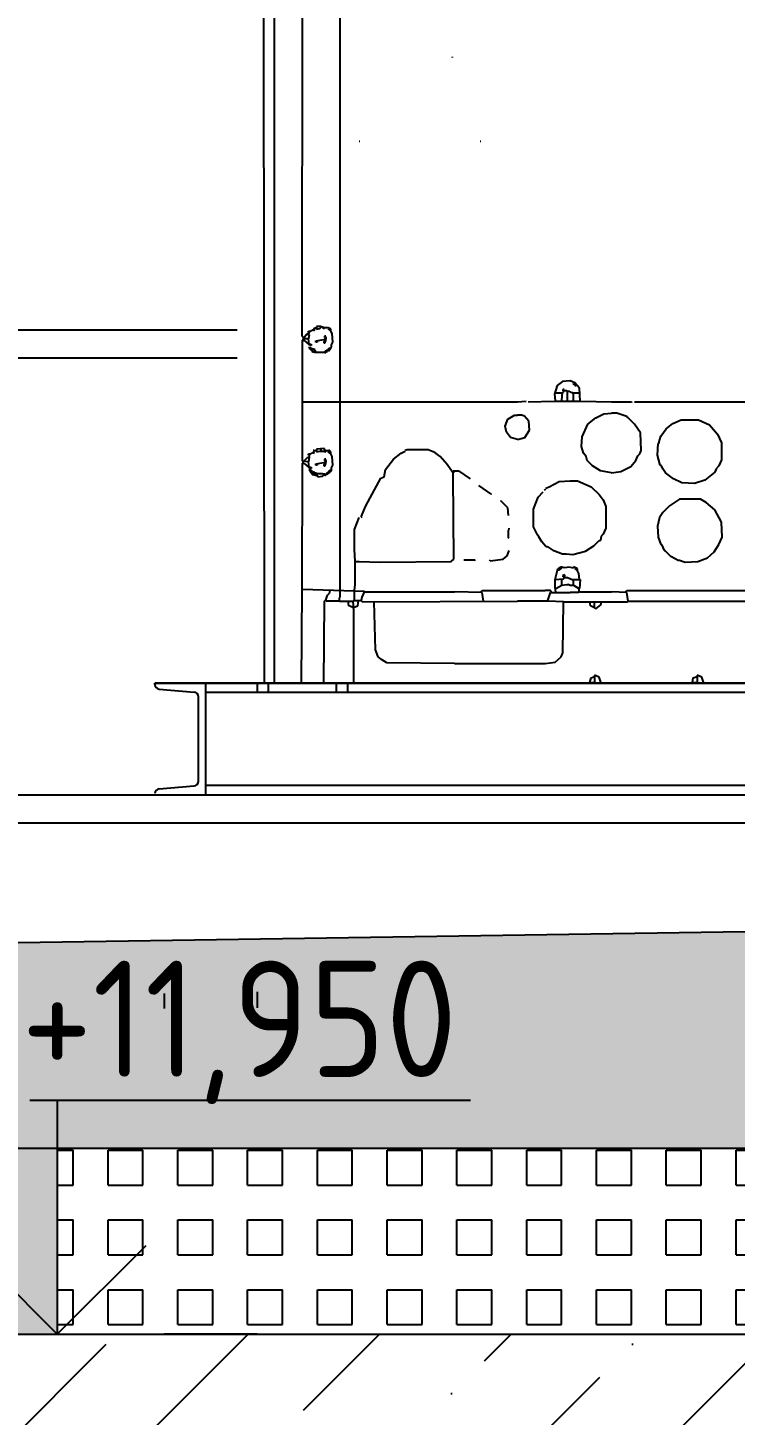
# Model space of a CAD drawing. Extents: x 3792242 to 5145247, y -1546315 to -1031918.
# Drawn here: x 3899539 to 3900299, y -1489897 to -1488405 of the extents above; entities that cross this region are included whole.
import ezdxf

# ---------------------------------------------------------------- set-up
doc = ezdxf.new("R2010")
doc.units = 0
doc.header["$MEASUREMENT"] = 0
for name, color, linetype in [('MÚRY', 1, 'CONTINUOUS'), ('POPIS', 7, 'CONTINUOUS'), ('TENKÁ', 7, 'CONTINUOUS'), ('ZZ-chladenie', 133, 'CONTINUOUS'), ('ŠRAFY', 82, 'CONTINUOUS'), ('šrafy-múry', 8, 'CONTINUOUS')]:
    doc.layers.add(name, color=color, linetype=linetype)
doc.styles.add('STYLE1', font='isocp.shx')

msp = doc.modelspace()

# ---------------------------------------------------------------- hatches: boundary and pattern name
at = {"layer": 'ŠRAFY'}
h = msp.add_hatch(dxfattribs=at)
h.set_pattern_fill('SQUARE', color=256, scale=300)
h.paths.add_polyline_path([(3891255, -1489610.27), (3899570.459, -1489610.27), (3902645, -1489610.27), (3902645, -1489342.77), (3897434.5, -1489420.928), (3894301.853, -1489467.918), (3894299.5, -1489470.27), (3894297.217, -1489467.987), (3894145, -1489470.27), (3891255, -1489426.92)])
h.paths.add_polyline_path([(3899519.302, -1489383.559), (3900063.602, -1489383.559), (3900063.602, -1489583.673), (3899519.302, -1489583.673)], flags=24)
h.paths.add_polyline_path([(3901629, -1489450.799), (3901629, -1489163.201), (3901879, -1489163.201), (3901879, -1489450.799)], flags=9)
h.paths.add_polyline_path([(3891377, -1489735.32), (3891377, -1489435.221), (3891627, -1489435.221), (3891627, -1489735.32)], flags=9)
h.paths.add_polyline_path([(3901629, -1489450.799), (3901629, -1489163.201), (3901879, -1489163.201), (3901879, -1489450.799)], flags=9)
h = msp.add_hatch(dxfattribs=at)
h.set_pattern_fill('SQUARE', color=256, scale=300)
h.paths.add_polyline_path([(3891255, -1489810.27), (3899570.459, -1489810.27), (3899570.459, -1489610.27), (3891255, -1489610.27)])
h.paths.add_polyline_path([(3891274.5, -1490013.319), (3891274.5, -1489725.721), (3891524.5, -1489725.721), (3891524.5, -1490013.319)], flags=9)
h = msp.add_hatch(dxfattribs=at)
h.set_pattern_fill('SQUARE', color=256, scale=300)
h.paths.add_polyline_path([(3902645, -1489810.27), (3902645, -1489610.27), (3899570.459, -1489610.27), (3899570.459, -1489810.27)])
h.paths.add_polyline_path([(3901850, -1490013.319), (3901850, -1489725.721), (3902100, -1489725.721), (3902100, -1490013.319)], flags=9)
h.paths.add_polyline_path([(3901535, -1490013.319), (3901535, -1489725.721), (3901785, -1489725.721), (3901785, -1490013.319)], flags=9)
at = {"layer": 'šrafy-múry'}
h = msp.add_hatch(dxfattribs=at)
h.set_pattern_fill('ANSI36', color=253, scale=800, angle=180)
h.set_pattern_definition([(45, (-28638, 39933.5), (53.0330086, 194.4543648), [250, -50, 0, -50])])
h.paths.add_polyline_path([(3891055, -1490030.27), (3891375, -1490030.27), (3893890, -1490030.27), (3894005, -1490030.27), (3897670, -1490030.27), (3897785, -1490030.27), (3902665, -1490030.27), (3902665, -1490280.27), (3903005, -1490280.27), (3903005, -1488860.27), (3902845, -1488860.27), (3902845, -1489810.27), (3902645, -1489810.27), (3891255, -1489810.27), (3891055, -1489810.27), (3891055, -1489360.27), (3890975, -1489360.27), (3890805, -1489360.27), (3890805, -1489810.27), (3890805, -1490030.27)])

# ---------------------------------------------------------------- linework, layer by layer
at = {"layer": 'MÚRY'}
msp.add_line((3902645, -1489342.77), (3894145, -1489470.27), dxfattribs=at)
at = {"layer": 'POPIS', "color": 8}
msp.add_line((3899785.314, -1489810.27), (3899685.314, -1489810.27), dxfattribs=at)
at = {"layer": 'TENKÁ'}
for p, q in [((3889175, -1488730.27), (3899763.811, -1488730.27)), ((3889175, -1488760.27), (3899763.837, -1488760.27)), ((3891163.22, -1489230.27), (3902645, -1489230.27)), ((3891255, -1489260.27), (3902645, -1489260.27)), ((3891255, -1489610.27), (3902645, -1489610.27)), ((3891055, -1489810.27), (3902845, -1489810.27))]:
    msp.add_line(p, q, dxfattribs=at)
at = {"layer": 'TENKÁ', "linetype": 'ByBlock', "ltscale": 0.25}
for p, q in [((3900014.764, -1489559), (3899540.866, -1489559)), ((3899570.459, -1489559), (3899570.459, -1489810.27)), ((3899570.459, -1489810.27), (3899475, -1489714.811)), ((3899570.459, -1489810.27), (3899665.919, -1489714.811))]:
    msp.add_line(p, q, dxfattribs=at)
at = {"layer": 'ZZ-chladenie'}
for p, q in [((3899803.837, -1489110.27), (3899803.837, -1487420.766)), ((3899793.238, -1489109.563), (3899791.825, -1487441.965)), ((3899874.498, -1489010.638), (3899874.498, -1487443.378)), ((3899833.515, -1488737.18), (3899834.221, -1488300.495)), ((3899995.329, -1488437.578), (3899995.329, -1488436.871)), ((3899894.99, -1488527.317), (3899895.696, -1488527.317)), ((3900025.006, -1488527.317), (3900025.713, -1488527.317)), ((3899840.581, -1488732.941), (3899840.581, -1488731.528)), ((3899840.581, -1488731.528), (3899841.994, -1488731.528)), ((3899840.581, -1488735.767), (3899841.994, -1488731.528)), ((3899841.288, -1488732.941), (3899840.581, -1488732.941)), ((3899841.288, -1488732.941), (3899841.994, -1488732.941)), ((3899841.994, -1488731.528), (3899845.527, -1488730.114)), ((3899845.527, -1488730.114), (3899845.527, -1488729.407)), ((3899845.527, -1488729.407), (3899846.94, -1488729.407)), ((3899845.527, -1488730.114), (3899845.527, -1488730.821)), ((3899845.527, -1488730.114), (3899846.94, -1488730.821)), ((3899846.94, -1488730.821), (3899846.94, -1488727.994)), ((3899846.94, -1488727.994), (3899848.354, -1488727.994)), ((3899848.354, -1488727.994), (3899849.06, -1488728.701)), ((3899853.3, -1488726.581), (3899849.06, -1488726.581)), ((3899849.06, -1488726.581), (3899849.06, -1488729.407)), ((3899849.06, -1488729.407), (3899852.593, -1488728.701)), ((3899852.593, -1488728.701), (3899854.006, -1488727.287)), ((3899857.539, -1488727.994), (3899853.3, -1488726.581)), ((3899854.006, -1488727.287), (3899854.006, -1488726.581)), ((3899856.126, -1488728.701), (3899856.126, -1488727.287)), ((3899857.539, -1488728.701), (3899856.126, -1488728.701)), ((3899857.539, -1488727.994), (3899857.539, -1488727.287)), ((3899857.539, -1488727.994), (3899857.539, -1488728.701)), ((3899861.779, -1488727.994), (3899857.539, -1488727.994)), ((3899864.606, -1488729.407), (3899861.779, -1488727.994)), ((3899862.486, -1488730.114), (3899862.486, -1488729.407)), ((3899864.606, -1488731.528), (3899862.486, -1488729.407)), ((3899863.193, -1488730.114), (3899862.486, -1488730.114)), ((3899863.899, -1488728.701), (3899863.193, -1488728.701)), ((3899863.899, -1488729.407), (3899863.899, -1488728.701)), ((3899864.606, -1488730.114), (3899863.899, -1488729.407)), ((3899863.899, -1488730.821), (3899864.606, -1488730.114)), ((3899864.606, -1488731.528), (3899863.899, -1488730.821)), ((3899864.606, -1488731.528), (3899864.606, -1488729.407)), ((3899864.606, -1488731.528), (3899865.312, -1488731.528)), ((3899866.019, -1488734.354), (3899864.606, -1488731.528)), ((3899834.928, -1488738.594), (3899833.515, -1488737.18)), ((3899834.221, -1488871.436), (3899834.221, -1488741.42)), ((3899834.221, -1488741.42), (3899835.634, -1488741.42)), ((3899834.928, -1488740.007), (3899838.461, -1488735.06)), ((3899834.928, -1488741.42), (3899834.928, -1488740.007)), ((3899840.581, -1488740.007), (3899834.928, -1488740.007)), ((3899834.928, -1488741.42), (3899835.634, -1488742.126)), ((3899835.634, -1488741.42), (3899840.581, -1488745.659)), ((3899838.461, -1488735.06), (3899839.168, -1488735.06)), ((3899839.168, -1488735.06), (3899839.168, -1488734.354)), ((3899839.168, -1488734.354), (3899840.581, -1488734.354)), ((3899839.168, -1488735.06), (3899839.168, -1488735.767)), ((3899839.168, -1488735.06), (3899841.288, -1488735.767)), ((3899840.581, -1488734.354), (3899841.288, -1488734.354)), ((3899841.288, -1488735.767), (3899840.581, -1488740.007)), ((3899841.288, -1488745.659), (3899840.581, -1488740.007)), ((3899840.581, -1488745.659), (3899843.407, -1488745.659)), ((3899841.288, -1488749.899), (3899841.994, -1488748.486)), ((3899841.994, -1488747.073), (3899841.994, -1488745.659)), ((3899843.407, -1488747.073), (3899841.994, -1488747.073)), ((3899843.407, -1488745.659), (3899843.407, -1488747.073)), ((3899848.354, -1488742.126), (3899856.833, -1488740.713)), ((3899848.354, -1488743.539), (3899848.354, -1488742.126)), ((3899849.767, -1488743.539), (3899848.354, -1488743.539)), ((3899849.767, -1488742.126), (3899849.767, -1488743.539)), ((3899857.539, -1488742.833), (3899856.833, -1488742.833)), ((3899856.833, -1488742.833), (3899856.833, -1488744.246)), ((3899856.833, -1488744.246), (3899858.246, -1488744.246)), ((3899857.539, -1488742.833), (3899858.952, -1488737.18)), ((3899858.952, -1488737.18), (3899857.539, -1488737.18)), ((3899857.539, -1488737.18), (3899857.539, -1488738.594)), ((3899858.246, -1488743.539), (3899857.539, -1488742.833)), ((3899857.539, -1488742.833), (3899858.246, -1488742.833)), ((3899857.539, -1488742.833), (3899858.952, -1488742.833)), ((3899858.246, -1488741.42), (3899858.246, -1488740.713)), ((3899858.246, -1488744.246), (3899858.246, -1488743.539)), ((3899859.659, -1488739.3), (3899858.952, -1488738.594)), ((3899858.952, -1488738.594), (3899858.952, -1488739.3)), ((3899858.952, -1488740.713), (3899859.659, -1488740.007)), ((3899858.952, -1488742.833), (3899858.952, -1488740.713)), ((3899859.659, -1488740.007), (3899859.659, -1488739.3)), ((3899862.486, -1488752.725), (3899865.312, -1488748.486)), ((3899865.312, -1488746.366), (3899866.725, -1488743.539)), ((3899865.312, -1488748.486), (3899865.312, -1488746.366)), ((3899866.725, -1488743.539), (3899866.019, -1488734.354)), ((3899844.82, -1488752.725), (3899841.288, -1488749.899)), ((3899841.994, -1488749.899), (3899842.701, -1488749.192)), ((3899842.701, -1488750.606), (3899841.994, -1488749.899)), ((3899844.114, -1488750.606), (3899842.701, -1488749.192)), ((3899842.701, -1488750.606), (3899843.407, -1488749.899)), ((3899842.701, -1488751.312), (3899842.701, -1488750.606)), ((3899843.407, -1488751.312), (3899842.701, -1488751.312)), ((3899843.407, -1488749.899), (3899844.114, -1488750.606)), ((3899844.114, -1488752.019), (3899843.407, -1488751.312)), ((3899844.82, -1488750.606), (3899844.114, -1488750.606)), ((3899847.647, -1488751.312), (3899844.114, -1488750.606)), ((3899844.82, -1488752.725), (3899844.114, -1488752.019)), ((3899844.82, -1488751.312), (3899844.82, -1488750.606)), ((3899844.82, -1488752.725), (3899845.527, -1488752.019)), ((3899844.82, -1488754.139), (3899844.82, -1488752.725)), ((3899846.94, -1488754.139), (3899844.82, -1488754.139)), ((3899845.527, -1488752.019), (3899845.527, -1488751.312)), ((3899846.94, -1488754.139), (3899847.647, -1488751.312)), ((3899846.94, -1488754.139), (3899857.539, -1488754.139)), ((3899848.354, -1488752.725), (3899847.647, -1488752.725)), ((3899847.647, -1488752.725), (3899848.354, -1488753.432)), ((3899848.354, -1488753.432), (3899848.354, -1488752.725)), ((3899857.539, -1488754.139), (3899857.539, -1488753.432)), ((3899857.539, -1488753.432), (3899858.952, -1488753.432)), ((3899857.539, -1488754.139), (3899857.539, -1488754.846)), ((3899857.539, -1488754.139), (3899858.952, -1488754.846)), ((3899858.952, -1488754.846), (3899859.659, -1488752.019)), ((3899858.952, -1488753.432), (3899861.072, -1488753.432)), ((3899859.659, -1488752.019), (3899861.072, -1488752.019)), ((3899861.072, -1488752.019), (3899863.899, -1488749.192)), ((3899861.072, -1488752.019), (3899861.779, -1488751.312)), ((3899861.072, -1488753.432), (3899861.072, -1488752.019)), ((3899861.072, -1488752.019), (3899862.486, -1488752.725)), ((3899861.779, -1488751.312), (3899862.486, -1488752.019)), ((3899862.486, -1488750.606), (3899862.486, -1488749.899)), ((3899862.486, -1488749.899), (3899863.193, -1488749.899)), ((3899862.486, -1488752.019), (3899863.193, -1488751.312)), ((3899863.193, -1488751.312), (3899863.899, -1488751.312)), ((3899863.899, -1488749.192), (3899863.899, -1488750.606)), ((3899863.899, -1488751.312), (3899863.899, -1488750.606)), ((3900107.679, -1488790.176), (3900104.853, -1488799.362)), ((3900113.332, -1488785.936), (3900107.679, -1488790.176)), ((3900121.811, -1488785.23), (3900113.332, -1488785.936)), ((3900126.758, -1488787.349), (3900121.811, -1488785.23)), ((3900125.344, -1488788.763), (3900125.344, -1488788.056)), ((3900125.344, -1488788.056), (3900126.051, -1488788.763)), ((3900126.051, -1488789.469), (3900125.344, -1488788.763)), ((3900126.051, -1488788.763), (3900126.758, -1488788.056)), ((3900126.051, -1488788.763), (3900126.758, -1488789.469)), ((3900126.758, -1488789.469), (3900126.051, -1488789.469)), ((3900131.704, -1488793.003), (3900126.758, -1488787.349)), ((3900126.758, -1488788.056), (3900127.465, -1488788.763)), ((3900126.758, -1488789.469), (3900127.465, -1488788.763)), ((3900126.758, -1488789.469), (3900126.758, -1488790.176)), ((3900126.758, -1488790.176), (3900128.171, -1488790.176)), ((3900128.171, -1488788.763), (3900127.465, -1488788.763)), ((3900128.171, -1488789.469), (3900128.171, -1488788.763)), ((3900128.171, -1488790.176), (3900128.171, -1488789.469)), ((3900132.41, -1488807.134), (3900131.704, -1488793.003)), ((3899833.515, -1488807.841), (3899874.498, -1488807.841)), ((3899874.498, -1488807.841), (3899965.651, -1488807.841)), ((3899965.651, -1488807.841), (3900065.283, -1488807.841)), ((3900065.283, -1488807.841), (3900074.469, -1488807.134)), ((3900076.588, -1488807.841), (3900104.853, -1488807.134)), ((3900081.535, -1488807.134), (3900081.535, -1488807.841)), ((3900104.853, -1488799.362), (3900105.56, -1488806.428)), ((3900104.853, -1488807.134), (3900133.117, -1488807.134)), ((3900105.56, -1488797.948), (3900112.626, -1488797.948)), ((3900112.626, -1488806.428), (3900113.332, -1488797.242)), ((3900112.626, -1488797.948), (3900113.332, -1488797.948)), ((3900113.332, -1488797.948), (3900113.332, -1488797.242)), ((3900113.332, -1488797.242), (3900114.745, -1488797.242)), ((3900115.452, -1488794.416), (3900114.039, -1488794.416)), ((3900114.039, -1488794.416), (3900114.039, -1488795.829)), ((3900114.745, -1488797.242), (3900115.452, -1488794.416)), ((3900118.278, -1488795.829), (3900114.745, -1488795.829)), ((3900118.985, -1488796.535), (3900118.278, -1488795.829)), ((3900121.105, -1488796.535), (3900118.985, -1488796.535)), ((3900118.985, -1488806.428), (3900118.985, -1488796.535)), ((3900121.811, -1488797.242), (3900121.105, -1488796.535)), ((3900122.518, -1488797.242), (3900121.811, -1488797.242)), ((3900123.224, -1488797.948), (3900122.518, -1488797.242)), ((3900124.638, -1488797.948), (3900123.224, -1488797.948)), ((3900124.638, -1488798.655), (3900124.638, -1488797.948)), ((3900124.638, -1488797.948), (3900131.704, -1488797.948)), ((3900125.344, -1488799.362), (3900124.638, -1488798.655)), ((3900125.344, -1488806.428), (3900125.344, -1488799.362)), ((3900133.117, -1488807.134), (3900166.328, -1488807.841)), ((3900166.328, -1488807.841), (3900187.526, -1488807.841)), ((3900187.526, -1488807.841), (3900187.526, -1488808.548)), ((3900191.059, -1488807.841), (3900350.753, -1488807.841)), ((3900054.683, -1488826.213), (3900061.749, -1488821.973)), ((3900061.749, -1488821.973), (3900065.283, -1488821.973)), ((3900070.229, -1488821.973), (3900065.283, -1488821.973)), ((3900070.935, -1488822.68), (3900070.229, -1488821.973)), ((3900072.349, -1488822.68), (3900070.935, -1488822.68)), ((3900072.349, -1488822.68), (3900073.056, -1488823.387)), ((3900077.295, -1488828.333), (3900072.349, -1488822.68)), ((3900149.369, -1488824.8), (3900157.849, -1488820.56)), ((3900157.849, -1488820.56), (3900166.328, -1488819.853)), ((3900171.98, -1488819.853), (3900166.328, -1488819.853)), ((3900182.58, -1488823.387), (3900171.98, -1488819.853)), ((3900051.857, -1488833.986), (3900054.683, -1488826.213)), ((3900053.27, -1488840.345), (3900051.857, -1488833.986)), ((3900073.056, -1488845.998), (3900078.001, -1488838.225)), ((3900078.001, -1488838.225), (3900077.295, -1488828.333)), ((3900134.531, -1488845.291), (3900140.89, -1488831.866)), ((3900140.89, -1488831.866), (3900149.369, -1488824.8)), ((3900183.993, -1488824.8), (3900182.58, -1488824.093)), ((3900191.059, -1488831.866), (3900183.993, -1488824.8)), ((3900197.419, -1488841.052), (3900191.059, -1488831.866)), ((3900219.324, -1488844.584), (3900224.976, -1488836.812)), ((3900224.976, -1488836.812), (3900232.042, -1488831.159)), ((3900232.042, -1488831.159), (3900241.228, -1488826.92)), ((3900241.228, -1488826.92), (3900259.601, -1488826.92)), ((3900259.601, -1488826.92), (3900271.612, -1488832.573)), ((3900271.612, -1488832.573), (3900280.092, -1488842.465)), ((3900057.51, -1488845.998), (3900053.27, -1488840.345)), ((3900065.283, -1488848.118), (3900057.51, -1488845.998)), ((3900065.283, -1488848.118), (3900073.056, -1488845.998)), ((3900133.824, -1488855.891), (3900134.531, -1488845.291)), ((3900198.125, -1488860.13), (3900197.419, -1488841.052)), ((3900215.79, -1488865.077), (3900216.497, -1488852.357)), ((3900217.203, -1488851.651), (3900219.324, -1488844.584)), ((3900217.203, -1488851.651), (3900217.203, -1488852.357)), ((3900280.092, -1488842.465), (3900284.332, -1488851.651)), ((3900284.332, -1488851.651), (3900284.332, -1488870.023)), ((3899834.928, -1488872.143), (3899839.874, -1488867.196)), ((3899839.874, -1488867.196), (3899841.288, -1488867.196)), ((3899840.581, -1488865.077), (3899840.581, -1488863.664)), ((3899840.581, -1488863.664), (3899841.994, -1488863.664)), ((3899841.288, -1488865.077), (3899840.581, -1488865.077)), ((3899841.288, -1488867.196), (3899840.581, -1488872.143)), ((3899841.288, -1488867.196), (3899841.994, -1488863.664)), ((3899841.288, -1488865.077), (3899841.994, -1488865.077)), ((3899841.994, -1488863.664), (3899845.527, -1488862.25)), ((3899846.234, -1488860.13), (3899845.527, -1488860.13)), ((3899845.527, -1488862.25), (3899845.527, -1488861.543)), ((3899845.527, -1488861.543), (3899846.234, -1488861.543)), ((3899846.234, -1488861.543), (3899845.527, -1488862.25)), ((3899845.527, -1488862.25), (3899845.527, -1488862.957)), ((3899845.527, -1488862.25), (3899846.94, -1488862.957)), ((3899846.234, -1488860.13), (3899848.354, -1488860.13)), ((3899848.354, -1488860.13), (3899849.06, -1488860.837)), ((3899857.539, -1488858.01), (3899849.06, -1488858.717)), ((3899849.06, -1488858.717), (3899849.06, -1488861.543)), ((3899849.06, -1488861.543), (3899852.593, -1488860.837)), ((3899852.593, -1488860.837), (3899855.42, -1488860.837)), ((3899854.006, -1488858.717), (3899853.3, -1488858.01)), ((3899854.006, -1488860.13), (3899854.006, -1488858.717)), ((3899854.006, -1488860.13), (3899854.713, -1488860.837)), ((3899855.42, -1488860.837), (3899858.952, -1488861.543)), ((3899857.539, -1488861.543), (3899857.539, -1488858.01)), ((3899858.952, -1488860.13), (3899858.246, -1488860.13)), ((3899858.952, -1488861.543), (3899858.952, -1488860.13)), ((3899858.952, -1488860.13), (3899861.779, -1488860.13)), ((3899861.779, -1488861.543), (3899862.486, -1488860.13)), ((3899864.606, -1488863.664), (3899861.779, -1488861.543)), ((3899864.606, -1488861.543), (3899862.486, -1488859.423)), ((3899862.486, -1488860.13), (3899863.193, -1488860.837)), ((3899862.486, -1488862.25), (3899862.486, -1488861.543)), ((3899863.193, -1488862.25), (3899862.486, -1488862.25)), ((3899863.899, -1488860.837), (3899863.193, -1488860.837)), ((3899863.899, -1488861.543), (3899863.899, -1488860.837)), ((3899864.606, -1488862.25), (3899863.899, -1488861.543)), ((3899863.899, -1488862.957), (3899864.606, -1488862.25)), ((3899864.606, -1488863.664), (3899863.899, -1488862.957)), ((3899864.606, -1488863.664), (3899864.606, -1488861.543)), ((3899864.606, -1488863.664), (3899865.312, -1488863.664)), ((3899866.019, -1488866.49), (3899864.606, -1488863.664)), ((3899866.725, -1488875.675), (3899866.019, -1488866.49)), ((3899931.733, -1488869.316), (3899940.213, -1488862.957)), ((3899940.213, -1488862.957), (3899944.452, -1488860.837)), ((3899946.572, -1488859.423), (3899944.452, -1488860.13)), ((3899969.183, -1488859.423), (3899946.572, -1488859.423)), ((3899976.25, -1488862.25), (3899969.183, -1488859.423)), ((3899981.903, -1488866.49), (3899976.25, -1488862.25)), ((3899989.675, -1488874.969), (3899981.903, -1488866.49)), ((3900135.944, -1488862.957), (3900133.824, -1488855.891)), ((3900138.77, -1488866.49), (3900135.944, -1488862.957)), ((3900140.183, -1488870.73), (3900138.77, -1488866.49)), ((3900192.472, -1488870.73), (3900194.592, -1488865.783)), ((3900194.592, -1488865.783), (3900196.712, -1488863.664)), ((3900196.712, -1488863.664), (3900198.125, -1488860.13)), ((3900218.617, -1488875.675), (3900215.79, -1488865.077)), ((3899833.515, -1489009.225), (3899834.221, -1488873.556)), ((3899840.581, -1488872.143), (3899834.221, -1488871.436)), ((3899834.221, -1488873.556), (3899835.634, -1488873.556)), ((3899834.928, -1488873.556), (3899834.928, -1488872.143)), ((3899834.928, -1488873.556), (3899835.634, -1488874.262)), ((3899835.634, -1488873.556), (3899840.581, -1488877.795)), ((3899841.288, -1488877.795), (3899840.581, -1488872.143)), ((3899840.581, -1488877.795), (3899843.407, -1488877.795)), ((3899844.82, -1488882.742), (3899841.288, -1488880.622)), ((3899841.288, -1488880.622), (3899844.114, -1488884.861)), ((3899841.994, -1488879.209), (3899841.994, -1488877.795)), ((3899841.994, -1488880.622), (3899841.994, -1488879.209)), ((3899843.407, -1488879.209), (3899841.994, -1488879.209)), ((3899841.994, -1488882.035), (3899842.701, -1488881.328)), ((3899842.701, -1488882.742), (3899841.994, -1488882.035)), ((3899842.701, -1488881.328), (3899843.407, -1488882.035)), ((3899842.701, -1488883.448), (3899842.701, -1488882.742)), ((3899843.407, -1488877.795), (3899843.407, -1488879.209)), ((3899844.114, -1488882.035), (3899843.407, -1488882.035)), ((3899844.114, -1488882.742), (3899844.114, -1488882.035)), ((3899844.82, -1488886.275), (3899844.82, -1488882.742)), ((3899848.354, -1488874.262), (3899856.833, -1488872.849)), ((3899848.354, -1488875.675), (3899848.354, -1488874.262)), ((3899849.767, -1488875.675), (3899848.354, -1488875.675)), ((3899849.767, -1488874.262), (3899849.767, -1488875.675)), ((3899857.539, -1488874.969), (3899856.833, -1488874.969)), ((3899856.833, -1488874.969), (3899856.833, -1488876.382)), ((3899856.833, -1488876.382), (3899858.246, -1488876.382)), ((3899857.539, -1488874.969), (3899858.952, -1488869.316)), ((3899858.952, -1488869.316), (3899857.539, -1488869.316)), ((3899857.539, -1488869.316), (3899857.539, -1488870.73)), ((3899858.246, -1488875.675), (3899857.539, -1488874.969)), ((3899857.539, -1488874.969), (3899858.246, -1488874.969)), ((3899857.539, -1488874.969), (3899858.952, -1488874.969)), ((3899858.246, -1488873.556), (3899858.246, -1488872.849)), ((3899858.246, -1488876.382), (3899858.246, -1488875.675)), ((3899859.659, -1488871.436), (3899858.952, -1488870.73)), ((3899858.952, -1488870.73), (3899858.952, -1488871.436)), ((3899858.952, -1488872.849), (3899859.659, -1488872.143)), ((3899858.952, -1488874.969), (3899858.952, -1488872.849)), ((3899858.952, -1488885.568), (3899863.899, -1488881.328)), ((3899859.659, -1488872.143), (3899859.659, -1488871.436)), ((3899861.072, -1488885.568), (3899865.312, -1488882.035)), ((3899861.779, -1488883.448), (3899862.486, -1488882.742)), ((3899862.486, -1488882.742), (3899863.193, -1488882.035)), ((3899863.193, -1488882.035), (3899863.193, -1488881.328)), ((3899863.193, -1488881.328), (3899863.899, -1488881.328)), ((3899864.606, -1488882.035), (3899863.899, -1488881.328)), ((3899863.899, -1488882.742), (3899864.606, -1488882.035)), ((3899863.899, -1488883.448), (3899863.899, -1488882.742)), ((3899865.312, -1488878.502), (3899866.725, -1488875.675)), ((3899865.312, -1488882.035), (3899865.312, -1488878.502)), ((3899921.841, -1488888.395), (3899923.254, -1488880.622)), ((3899923.254, -1488880.622), (3899931.733, -1488869.316)), ((3899995.329, -1488883.448), (3899989.675, -1488874.969)), ((3899996.035, -1488886.982), (3899996.035, -1488882.035)), ((3899996.035, -1488882.035), (3900001.688, -1488882.035)), ((3899996.742, -1488883.448), (3899997.448, -1488882.742)), ((3899997.448, -1488882.742), (3899997.448, -1488882.035)), ((3900001.688, -1488882.035), (3900014.407, -1488890.514)), ((3900145.836, -1488876.382), (3900140.183, -1488870.73)), ((3900154.315, -1488882.035), (3900145.836, -1488876.382)), ((3900166.328, -1488884.155), (3900154.315, -1488882.035)), ((3900166.328, -1488884.155), (3900176.22, -1488882.742)), ((3900176.22, -1488882.742), (3900186.819, -1488877.089)), ((3900186.819, -1488877.089), (3900192.472, -1488870.73)), ((3900220.03, -1488876.382), (3900218.617, -1488875.675)), ((3900221.444, -1488879.915), (3900220.03, -1488876.382)), ((3900224.27, -1488884.155), (3900221.444, -1488879.915)), ((3900278.679, -1488879.915), (3900277.266, -1488883.448)), ((3900281.505, -1488876.382), (3900278.679, -1488879.915)), ((3900284.332, -1488870.023), (3900281.505, -1488876.382)), ((3899843.407, -1488883.448), (3899842.701, -1488883.448)), ((3899844.114, -1488884.861), (3899845.527, -1488883.448)), ((3899848.354, -1488886.982), (3899844.82, -1488886.275)), ((3899846.94, -1488883.448), (3899845.527, -1488883.448)), ((3899846.234, -1488885.568), (3899846.94, -1488884.861)), ((3899846.234, -1488886.275), (3899846.234, -1488885.568)), ((3899846.94, -1488884.861), (3899846.94, -1488883.448)), ((3899846.94, -1488884.155), (3899849.06, -1488884.155)), ((3899848.354, -1488886.982), (3899849.06, -1488884.861)), ((3899848.354, -1488886.982), (3899849.767, -1488886.982)), ((3899849.06, -1488884.861), (3899855.42, -1488884.861)), ((3899849.767, -1488885.568), (3899849.06, -1488885.568)), ((3899849.767, -1488886.982), (3899849.767, -1488885.568)), ((3899849.767, -1488886.982), (3899849.767, -1488887.688)), ((3899849.767, -1488886.982), (3899850.473, -1488888.395)), ((3899850.473, -1488888.395), (3899855.42, -1488887.688)), ((3899855.42, -1488884.861), (3899861.072, -1488885.568)), ((3899855.42, -1488887.688), (3899857.539, -1488886.275)), ((3899857.539, -1488886.275), (3899858.952, -1488886.982)), ((3899858.952, -1488886.982), (3899858.952, -1488885.568)), ((3899861.072, -1488884.155), (3899861.072, -1488883.448)), ((3899861.072, -1488883.448), (3899861.779, -1488883.448)), ((3899861.072, -1488884.155), (3899861.072, -1488884.861)), ((3899861.779, -1488883.448), (3899862.486, -1488884.155)), ((3899862.486, -1488884.155), (3899863.193, -1488883.448)), ((3899863.193, -1488883.448), (3899863.899, -1488883.448)), ((3899902.056, -1488919.485), (3899918.308, -1488889.808)), ((3899918.308, -1488889.808), (3899921.841, -1488888.395)), ((3899995.329, -1488883.448), (3899996.742, -1488883.448)), ((3899996.742, -1488976.72), (3899996.035, -1488886.982)), ((3900036.312, -1488906.766), (3900023.592, -1488897.58)), ((3900099.2, -1488898.993), (3900109.799, -1488893.341)), ((3900109.799, -1488893.341), (3900121.811, -1488892.634)), ((3900121.811, -1488892.634), (3900129.584, -1488892.634)), ((3900129.584, -1488892.634), (3900144.423, -1488898.993)), ((3900232.749, -1488890.514), (3900224.27, -1488884.155)), ((3900241.935, -1488894.754), (3900232.749, -1488890.514)), ((3900255.36, -1488895.461), (3900241.935, -1488894.754)), ((3900266.667, -1488891.927), (3900255.36, -1488895.461)), ((3900277.266, -1488883.448), (3900266.667, -1488891.927)), ((3900036.312, -1488906.766), (3900037.018, -1488906.766)), ((3900082.241, -1488923.018), (3900087.188, -1488910.3)), ((3900087.188, -1488910.3), (3900092.84, -1488904.647)), ((3900094.253, -1488902.527), (3900094.96, -1488901.82)), ((3900094.96, -1488901.82), (3900095.667, -1488901.114)), ((3900095.667, -1488900.407), (3900099.2, -1488898.993)), ((3900144.423, -1488898.993), (3900152.902, -1488907.473)), ((3900152.902, -1488907.473), (3900157.142, -1488913.126)), ((3900239.109, -1488912.419), (3900228.51, -1488919.485)), ((3900261.72, -1488912.419), (3900239.109, -1488912.419)), ((3900268.08, -1488915.952), (3900261.72, -1488912.419)), ((3899897.109, -1488931.498), (3899902.056, -1488919.485)), ((3900047.617, -1488914.539), (3900046.91, -1488914.539)), ((3900054.683, -1488921.605), (3900047.617, -1488914.539)), ((3900055.39, -1488930.084), (3900054.683, -1488921.605)), ((3900082.241, -1488942.097), (3900082.241, -1488923.018)), ((3900157.142, -1488913.126), (3900159.968, -1488920.192)), ((3900159.968, -1488920.192), (3900159.968, -1488943.51)), ((3900221.444, -1488926.552), (3900217.91, -1488932.204)), ((3900228.51, -1488919.485), (3900221.444, -1488926.552)), ((3900277.266, -1488923.725), (3900268.08, -1488915.952)), ((3900284.332, -1488937.15), (3900277.266, -1488923.725)), ((3899890.043, -1488944.923), (3899894.99, -1488932.204)), ((3899894.283, -1488932.911), (3899894.99, -1488932.911)), ((3899897.109, -1488931.498), (3899897.816, -1488932.204)), ((3900086.481, -1488950.576), (3900082.241, -1488942.097)), ((3900217.91, -1488932.204), (3900215.79, -1488941.391)), ((3900215.79, -1488941.391), (3900216.497, -1488953.402)), ((3900285.038, -1488953.402), (3900284.332, -1488937.15)), ((3899890.043, -1488966.122), (3899890.043, -1488944.923)), ((3900055.39, -1488945.63), (3900056.097, -1488944.923)), ((3900055.39, -1488954.109), (3900055.39, -1488945.63)), ((3900056.097, -1488954.816), (3900055.39, -1488954.109)), ((3900056.097, -1488944.923), (3900056.097, -1488943.51)), ((3900087.894, -1488952.696), (3900086.481, -1488950.576)), ((3900091.427, -1488958.349), (3900087.894, -1488952.696)), ((3900147.249, -1488962.588), (3900152.902, -1488956.936)), ((3900152.902, -1488956.936), (3900154.315, -1488956.936)), ((3900155.022, -1488951.989), (3900154.315, -1488956.936)), ((3900157.142, -1488949.87), (3900155.022, -1488951.989)), ((3900159.968, -1488943.51), (3900157.142, -1488949.87)), ((3900216.497, -1488953.402), (3900219.324, -1488961.175)), ((3900281.505, -1488961.175), (3900285.038, -1488953.402)), ((3899890.75, -1488979.547), (3899890.043, -1488966.122)), ((3900053.977, -1488973.188), (3900056.097, -1488967.535)), ((3900095.667, -1488963.295), (3900091.427, -1488958.349)), ((3900095.667, -1488963.295), (3900097.08, -1488963.295)), ((3900097.08, -1488963.295), (3900103.44, -1488967.535)), ((3900103.44, -1488967.535), (3900104.146, -1488967.535)), ((3900104.146, -1488967.535), (3900113.332, -1488971.068)), ((3900113.332, -1488971.068), (3900117.572, -1488971.068)), ((3900117.572, -1488971.068), (3900124.638, -1488971.775)), ((3900124.638, -1488971.775), (3900138.063, -1488968.241)), ((3900138.063, -1488968.241), (3900147.249, -1488962.588)), ((3900219.324, -1488961.175), (3900220.03, -1488961.175)), ((3900220.03, -1488961.175), (3900222.857, -1488967.535)), ((3900222.857, -1488967.535), (3900223.563, -1488967.535)), ((3900223.563, -1488967.535), (3900229.923, -1488973.894)), ((3900269.493, -1488975.307), (3900276.559, -1488968.948)), ((3900276.559, -1488968.948), (3900281.505, -1488961.175)), ((3899890.75, -1488985.907), (3899890.75, -1488979.547)), ((3899890.75, -1488979.547), (3899894.99, -1488979.547)), ((3899890.75, -1489004.279), (3899890.75, -1488985.907)), ((3899894.99, -1488979.547), (3899917.602, -1488980.254)), ((3899917.602, -1488980.254), (3899993.915, -1488979.547)), ((3899993.915, -1488979.547), (3899996.742, -1488976.72)), ((3900019.353, -1488978.134), (3900007.34, -1488978.134)), ((3900020.06, -1488978.841), (3900019.353, -1488978.134)), ((3900035.605, -1488978.841), (3900034.899, -1488978.134)), ((3900035.605, -1488978.841), (3900049.738, -1488976.72)), ((3900049.738, -1488976.72), (3900053.977, -1488973.188)), ((3900105.56, -1488998.626), (3900108.386, -1488987.32)), ((3900108.386, -1488987.32), (3900109.092, -1488987.32)), ((3900109.092, -1488987.32), (3900109.092, -1488986.613)), ((3900109.092, -1488986.613), (3900109.799, -1488986.613)), ((3900109.092, -1488987.32), (3900109.092, -1488989.44)), ((3900109.092, -1488989.44), (3900109.092, -1488987.32)), ((3900109.799, -1488986.613), (3900109.799, -1488985.907)), ((3900109.799, -1488985.907), (3900111.212, -1488985.907)), ((3900110.506, -1488987.32), (3900109.799, -1488986.613)), ((3900109.799, -1488988.027), (3900110.506, -1488987.32)), ((3900109.799, -1488988.027), (3900111.212, -1488987.32)), ((3900111.212, -1488987.32), (3900111.212, -1488985.2)), ((3900111.212, -1488985.2), (3900112.626, -1488985.2)), ((3900111.212, -1488986.613), (3900112.626, -1488986.613)), ((3900112.626, -1488985.2), (3900115.452, -1488985.907)), ((3900112.626, -1488986.613), (3900112.626, -1488985.907)), ((3900115.452, -1488985.907), (3900121.811, -1488985.2)), ((3900125.344, -1488986.613), (3900122.518, -1488985.907)), ((3900129.584, -1488987.32), (3900125.344, -1488985.2)), ((3900125.344, -1488985.2), (3900125.344, -1488986.613)), ((3900126.758, -1488985.907), (3900126.758, -1488985.2)), ((3900127.465, -1488988.027), (3900127.465, -1488987.32)), ((3900129.584, -1488989.44), (3900127.465, -1488987.32)), ((3900128.878, -1488986.613), (3900128.171, -1488986.613)), ((3900128.878, -1488987.32), (3900128.878, -1488986.613)), ((3900129.584, -1488988.027), (3900128.878, -1488987.32)), ((3900129.584, -1488989.44), (3900129.584, -1488987.32)), ((3900229.923, -1488973.894), (3900230.629, -1488973.894)), ((3900230.629, -1488973.894), (3900237.696, -1488978.134)), ((3900237.696, -1488978.134), (3900239.109, -1488978.134)), ((3900239.109, -1488978.134), (3900245.468, -1488980.254)), ((3900245.468, -1488980.254), (3900258.894, -1488979.547)), ((3900258.894, -1488979.547), (3900269.493, -1488975.307)), ((3900105.56, -1488998.626), (3900114.745, -1488997.919)), ((3900105.56, -1489007.811), (3900105.56, -1488998.626)), ((3900112.626, -1489004.985), (3900112.626, -1488998.626)), ((3900116.158, -1488993.679), (3900114.039, -1488994.386)), ((3900114.039, -1488994.386), (3900114.039, -1488995.8)), ((3900114.039, -1488995.8), (3900115.452, -1488995.093)), ((3900115.452, -1488995.093), (3900114.745, -1488994.386)), ((3900114.745, -1488997.919), (3900116.158, -1488996.506)), ((3900116.158, -1488996.506), (3900116.158, -1488993.679)), ((3900116.158, -1488996.506), (3900118.985, -1488996.506)), ((3900118.985, -1488996.506), (3900123.931, -1488998.626)), ((3900123.931, -1488998.626), (3900132.41, -1488998.626)), ((3900124.638, -1488999.332), (3900124.638, -1488998.626)), ((3900125.344, -1489000.039), (3900124.638, -1488999.332)), ((3900125.344, -1489004.985), (3900125.344, -1489000.039)), ((3900128.171, -1488988.027), (3900127.465, -1488988.027)), ((3900128.878, -1488988.733), (3900129.584, -1488988.027)), ((3900129.584, -1488989.44), (3900128.878, -1488988.733)), ((3900129.584, -1488989.44), (3900130.291, -1488989.44)), ((3900130.997, -1488992.266), (3900129.584, -1488989.44)), ((3900131.704, -1488998.626), (3900130.997, -1488992.266)), ((3900132.41, -1488998.626), (3900131.704, -1489008.518)), ((3899832.808, -1489110.27), (3899833.515, -1489009.225)), ((3899833.515, -1489009.225), (3899834.221, -1489009.225)), ((3899834.221, -1489009.225), (3899900.643, -1489011.345)), ((3899859.659, -1489019.824), (3899861.072, -1489015.584)), ((3899861.072, -1489015.584), (3899863.193, -1489013.464)), ((3899863.193, -1489013.464), (3899863.899, -1489010.638)), ((3899874.498, -1489017.704), (3899874.498, -1489010.638)), ((3899890.043, -1489010.638), (3899890.75, -1489004.279)), ((3899890.043, -1489021.237), (3899890.043, -1489010.638)), ((3899900.643, -1489011.345), (3899897.816, -1489017.704)), ((3899900.643, -1489012.051), (3899899.936, -1489011.345)), ((3899900.643, -1489012.051), (3899997.448, -1489012.051)), ((3900027.126, -1489012.758), (3899997.448, -1489012.051)), ((3900026.419, -1489011.345), (3900027.126, -1489010.638)), ((3900026.419, -1489012.051), (3900026.419, -1489011.345)), ((3900027.126, -1489010.638), (3900065.283, -1489010.638)), ((3900028.539, -1489021.944), (3900027.126, -1489012.758)), ((3900065.283, -1489010.638), (3900094.96, -1489010.638)), ((3900100.613, -1489010.638), (3900094.96, -1489010.638)), ((3900097.787, -1489021.237), (3900100.613, -1489012.758)), ((3900101.319, -1489011.345), (3900100.613, -1489010.638)), ((3900101.319, -1489012.051), (3900100.613, -1489011.345)), ((3900100.613, -1489012.758), (3900121.811, -1489012.758)), ((3900101.319, -1489012.051), (3900101.319, -1489011.345)), ((3900106.266, -1489012.051), (3900105.56, -1489007.811)), ((3900106.266, -1489008.518), (3900105.56, -1489008.518)), ((3900106.266, -1489008.518), (3900112.626, -1489004.985)), ((3900112.626, -1489004.985), (3900118.278, -1489004.279)), ((3900118.278, -1489004.279), (3900120.398, -1489004.279)), ((3900118.985, -1489003.572), (3900119.692, -1489004.279)), ((3900120.398, -1489004.279), (3900121.811, -1489004.985)), ((3900121.811, -1489004.985), (3900125.344, -1489004.985)), ((3900130.997, -1489012.758), (3900121.811, -1489012.758)), ((3900125.344, -1489004.985), (3900130.997, -1489008.518)), ((3900130.997, -1489008.518), (3900130.997, -1489012.758)), ((3900131.704, -1489012.051), (3900166.328, -1489012.051)), ((3900182.58, -1489012.758), (3900166.328, -1489012.051)), ((3900181.874, -1489011.345), (3900182.58, -1489010.638)), ((3900181.874, -1489012.051), (3900181.874, -1489011.345)), ((3900182.58, -1489010.638), (3900191.059, -1489010.638)), ((3900183.993, -1489021.944), (3900182.58, -1489012.758)), ((3900191.059, -1489010.638), (3900350.046, -1489010.638)), ((3899856.833, -1489110.27), (3899857.539, -1489021.944)), ((3899857.539, -1489021.944), (3899859.659, -1489019.824)), ((3899859.659, -1489021.944), (3899858.952, -1489021.237)), ((3899873.791, -1489021.944), (3899859.659, -1489021.944)), ((3899873.791, -1489018.411), (3899874.498, -1489017.704)), ((3899873.791, -1489021.944), (3899873.791, -1489018.411)), ((3899873.791, -1489021.944), (3899882.977, -1489021.944)), ((3899883.684, -1489026.89), (3899882.977, -1489021.944)), ((3899882.977, -1489021.944), (3899888.63, -1489021.944)), ((3899888.63, -1489029.01), (3899883.684, -1489026.89)), ((3899889.337, -1489033.25), (3899888.63, -1489021.237)), ((3899888.63, -1489021.237), (3899897.109, -1489021.237)), ((3899888.63, -1489029.01), (3899893.577, -1489026.89)), ((3899893.577, -1489026.89), (3899894.283, -1489021.237)), ((3899897.816, -1489017.704), (3899897.109, -1489021.237)), ((3899897.109, -1489021.237), (3899897.109, -1489021.944)), ((3899897.109, -1489021.237), (3899898.523, -1489022.65)), ((3899898.523, -1489022.65), (3900065.283, -1489021.944)), ((3899912.655, -1489074.233), (3899911.242, -1489022.65)), ((3900097.787, -1489021.944), (3900065.283, -1489021.944)), ((3900094.96, -1489021.237), (3900094.96, -1489021.944)), ((3900114.745, -1489022.65), (3900097.787, -1489021.944)), ((3900114.039, -1489077.766), (3900114.745, -1489022.65)), ((3900114.745, -1489022.65), (3900121.811, -1489022.65)), ((3900121.811, -1489022.65), (3900143.01, -1489022.65)), ((3900143.717, -1489026.89), (3900143.01, -1489022.65)), ((3900143.01, -1489022.65), (3900147.956, -1489022.65)), ((3900147.249, -1489029.01), (3900143.717, -1489026.89)), ((3900147.249, -1489029.01), (3900147.956, -1489028.303)), ((3900147.249, -1489029.01), (3900149.369, -1489030.423)), ((3900147.956, -1489028.303), (3900147.956, -1489022.65)), ((3900147.956, -1489022.65), (3900166.328, -1489022.65)), ((3900149.369, -1489030.423), (3900155.022, -1489025.477)), ((3900155.022, -1489025.477), (3900155.022, -1489022.65)), ((3900166.328, -1489022.65), (3900183.287, -1489022.65)), ((3900183.287, -1489022.65), (3900183.993, -1489021.944)), ((3900183.993, -1489021.944), (3900198.832, -1489021.944)), ((3900198.832, -1489021.944), (3900483.596, -1489021.944)), ((3899889.337, -1489098.258), (3899889.337, -1489033.25)), ((3899915.481, -1489082.006), (3899912.655, -1489074.233)), ((3899919.015, -1489084.832), (3899915.481, -1489082.006)), ((3899924.667, -1489088.365), (3899919.015, -1489084.832)), ((3899997.448, -1489089.072), (3899924.667, -1489088.365)), ((3899997.448, -1489089.072), (3900065.283, -1489089.072)), ((3900065.283, -1489089.072), (3900094.96, -1489089.072)), ((3900094.96, -1489089.072), (3900105.56, -1489087.659)), ((3900105.56, -1489087.659), (3900111.919, -1489082.006)), ((3900111.919, -1489082.006), (3900114.039, -1489077.766)), ((3899889.337, -1489109.563), (3899889.337, -1489098.258)), ((3900143.01, -1489109.563), (3900144.423, -1489104.617)), ((3900144.423, -1489104.617), (3900147.956, -1489103.204)), ((3900152.902, -1489103.911), (3900147.956, -1489101.79)), ((3900147.956, -1489101.79), (3900147.956, -1489109.563)), ((3900155.022, -1489110.27), (3900152.902, -1489103.911)), ((3900253.241, -1489109.563), (3900253.947, -1489104.617)), ((3900253.947, -1489104.617), (3900258.187, -1489103.204)), ((3900263.133, -1489103.911), (3900258.187, -1489101.79)), ((3900258.187, -1489101.79), (3900258.187, -1489109.563)), ((3900265.253, -1489110.27), (3900263.133, -1489103.911)), ((3899826.881, -1489110.27), (3899675.314, -1489110.27)), ((3899675.314, -1489111.584), (3899675.314, -1489110.27)), ((3899675.314, -1489110.27), (3899730.314, -1489110.27)), ((3899675.314, -1489111.584), (3899675.314, -1489110.27)), ((3899679.878, -1489116.565), (3899717.75, -1489119.879)), ((3899707.378, -1489110.27), (3899809.836, -1489110.27)), ((3902044.178, -1489110.27), (3899730.314, -1489110.27)), ((3899730.314, -1489230.27), (3899730.314, -1489110.27)), ((3899730.314, -1489110.27), (3899748.993, -1489110.27)), ((3901989.178, -1489120.27), (3899730.314, -1489120.27)), ((3899826.881, -1489120.27), (3899730.314, -1489120.27)), ((3899748.993, -1489110.27), (3899805.522, -1489110.27)), ((3899785.518, -1489120.27), (3899785.518, -1489110.27)), ((3899792.531, -1489110.27), (3899894.99, -1489110.27)), ((3899797.518, -1489120.27), (3899797.518, -1489110.27)), ((3899797.518, -1489110.27), (3899826.881, -1489110.27)), ((3899870.672, -1489120.27), (3899870.672, -1489110.27)), ((3899882.672, -1489120.27), (3899882.672, -1489110.27)), ((3899894.99, -1489110.27), (3900065.283, -1489110.27)), ((3900047.182, -1489110.27), (3900407.553, -1489110.27)), ((3900065.283, -1489110.27), (3900121.811, -1489110.27)), ((3900121.811, -1489110.27), (3900143.01, -1489110.27)), ((3900143.01, -1489110.27), (3900143.717, -1489109.563)), ((3900143.717, -1489109.563), (3900147.956, -1489109.563)), ((3900147.956, -1489109.563), (3900147.956, -1489110.27)), ((3900147.956, -1489109.563), (3900148.662, -1489110.27)), ((3900148.662, -1489110.27), (3900166.328, -1489110.27)), ((3900166.328, -1489110.27), (3900253.241, -1489110.27)), ((3900253.241, -1489110.27), (3900253.947, -1489109.563)), ((3900253.947, -1489109.563), (3900256.774, -1489109.563)), ((3900256.774, -1489109.563), (3900258.187, -1489109.563)), ((3900258.187, -1489109.563), (3900258.187, -1489110.27)), ((3900258.187, -1489109.563), (3900363.472, -1489110.27)), ((3899722.314, -1489215.681), (3899722.314, -1489124.86)), ((3899679.878, -1489223.975), (3899717.75, -1489220.662)), ((3901989.178, -1489220.27), (3899730.314, -1489220.27)), ((3899826.881, -1489220.27), (3899730.314, -1489220.27)), ((3899685.314, -1489443.823), (3899685.314, -1489460.186)), ((3899785.314, -1489442.323), (3899785.314, -1489459.186)), ((3899785.314, -1489810.27), (3899685.314, -1489810.27))]:
    msp.add_line(p, q, dxfattribs=at)
for centre, start, end in [((3899680.314, -1489111.584), 180, 265), ((3899717.314, -1489124.86), 0, 85), ((3899680.314, -1489228.956), 95, 180), ((3899717.314, -1489215.681), 275, 0)]:
    msp.add_arc(centre, 5, start, end, dxfattribs=at)

# ---------------------------------------------------------------- texts
at = {"layer": 'TENKÁ', "ltscale": 0.25, "style": 'STYLE1'}
msp.add_text('+11,950', height=125, dxfattribs=at).set_placement((3899531.802, -1489533.673))

doc.saveas('drawing.dxf')
